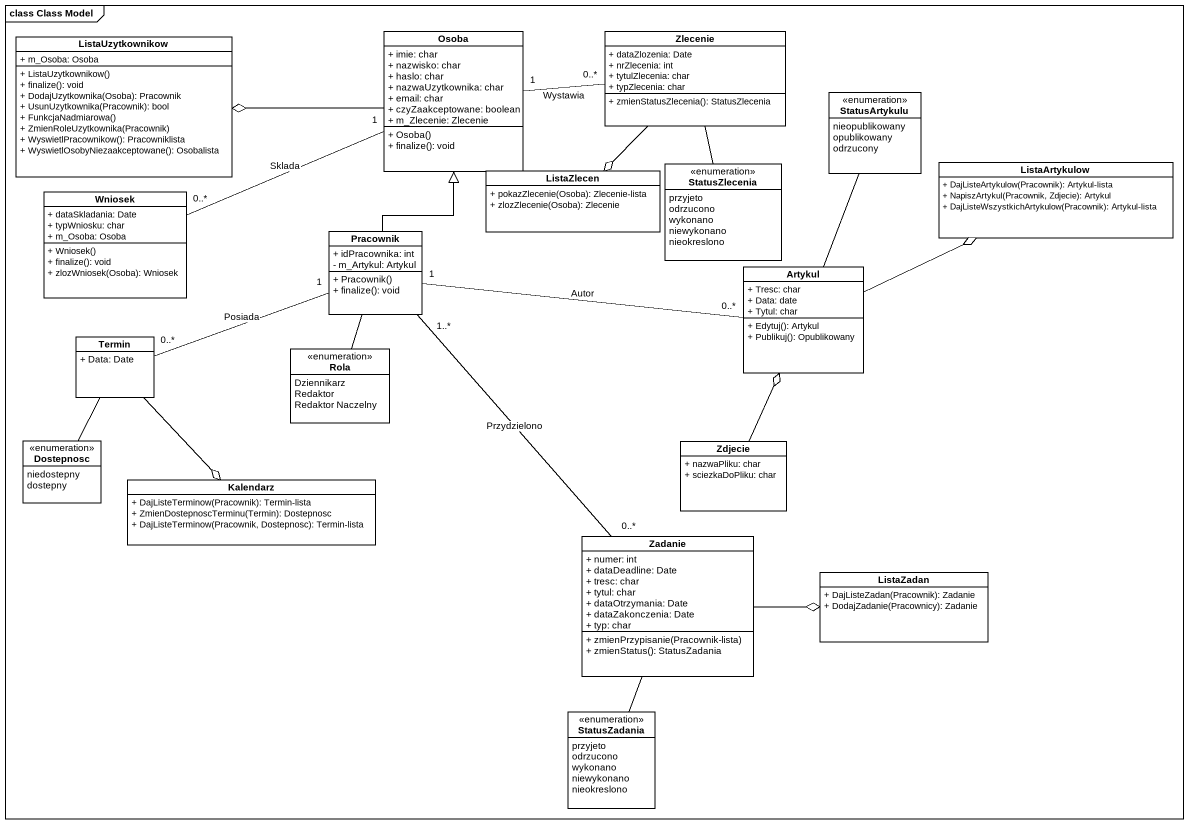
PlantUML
@startuml
mainframe class Class Model
hide circle
hide empty members
skinparam classAttributeIconSize 0
class Osoba {
  + imie: char
  + nazwisko: char
  + haslo: char
  + nazwaUzytkownika: char
  + email: char
  + czyZaakceptowane: boolean
  + m_Zlecenie: Zlecenie
  + Osoba()
  + finalize(): void
}
class Zlecenie {
  + dataZlozenia: Date
  + nrZlecenia: int
  + tytulZlecenia: char
  + typZlecenia: char
  + zmienStatusZlecenia(): StatusZlecenia
}
class ListaUzytkownikow {
  + m_Osoba: Osoba
  + ListaUzytkownikow()
  + finalize(): void
  + DodajUzytkownika(Osoba): Pracownik
  + UsunUzytkownika(Pracownik): bool
  + FunkcjaNadmiarowa()
  + ZmienRoleUzytkownika(Pracownik)
  + WyswietlPracownikow(): Pracowniklista
  + WyswietlOsobyNiezaakceptowane(): Osobalista
}
enum StatusArtykulu {
  nieopublikowany
  opublikowany
  odrzucony
}
class ListaZlecen {
  + pokazZlecenie(Osoba): Zlecenie-lista
  + zlozZlecenie(Osoba): Zlecenie
}
enum StatusZlecenia {
  przyjeto
  odrzucono
  wykonano
  niewykonano
  nieokreslono
}
class ListaArtykulow {
  + DajListeArtykulow(Pracownik): Artykul-lista
  + NapiszArtykul(Pracownik, Zdjecie): Artykul
  + DajListeWszystkichArtykulow(Pracownik): Artykul-lista
}
class Wniosek {
  + dataSkladania: Date
  + typWniosku: char
  + m_Osoba: Osoba
  + Wniosek()
  + finalize(): void
  + zlozWniosek(Osoba): Wniosek
}
class Pracownik {
  + idPracownika: int
  - m_Artykul: Artykul
  + Pracownik()
  + finalize(): void
}
class Artykul {
  + Tresc: char
  + Data: date
  + Tytul: char
  + Edytuj(): Artykul
  + Publikuj(): Opublikowany
}
class Termin {
  + Data: Date
}
enum Rola {
  Dziennikarz
  Redaktor
  Redaktor Naczelny
}
enum Dostepnosc {
  niedostepny
  dostepny
}
class Zdjecie {
  + nazwaPliku: char
  + sciezkaDoPliku: char
}
class Kalendarz {
  + DajListeTerminow(Pracownik): Termin-lista
  + ZmienDostepnoscTerminu(Termin): Dostepnosc
  + DajListeTerminow(Pracownik, Dostepnosc): Termin-lista
}
class Zadanie {
  + numer: int
  + dataDeadline: Date
  + tresc: char
  + tytul: char
  + dataOtrzymania: Date
  + dataZakonczenia: Date
  + typ: char
  + zmienPrzypisanie(Pracownik-lista)
  + zmienStatus(): StatusZadania
}
class ListaZadan {
  + DajListeZadan(Pracownik): Zadanie
  + DodajZadanie(Pracownicy): Zadanie
}
enum StatusZadania {
  przyjeto
  odrzucono
  wykonano
  niewykonano
  nieokreslono
}
Osoba "1" -right- "0..*" Zlecenie : Wystawia
Osoba -left-o ListaUzytkownikow
Zlecenie --o ListaZlecen
StatusZlecenia -up- Zlecenie
Wniosek "0..*" -right- "1" Osoba : Sklada
Pracownik -up-|> Osoba
Pracownik "1" -right- "0..*" Artykul : Autor
Artykul -up- StatusArtykulu
Artykul -right-o ListaArtykulow
Termin "0..*" -right- "1" Pracownik : Posiada
Termin -- Dostepnosc
Termin --o Kalendarz
Rola -up- Pracownik
Zdjecie -up-o Artykul
Zadanie "0..*" -up- "1..*" Pracownik : Przydzielono
Zadanie -right-o ListaZadan
StatusZadania -up- Zadanie
@enduml
